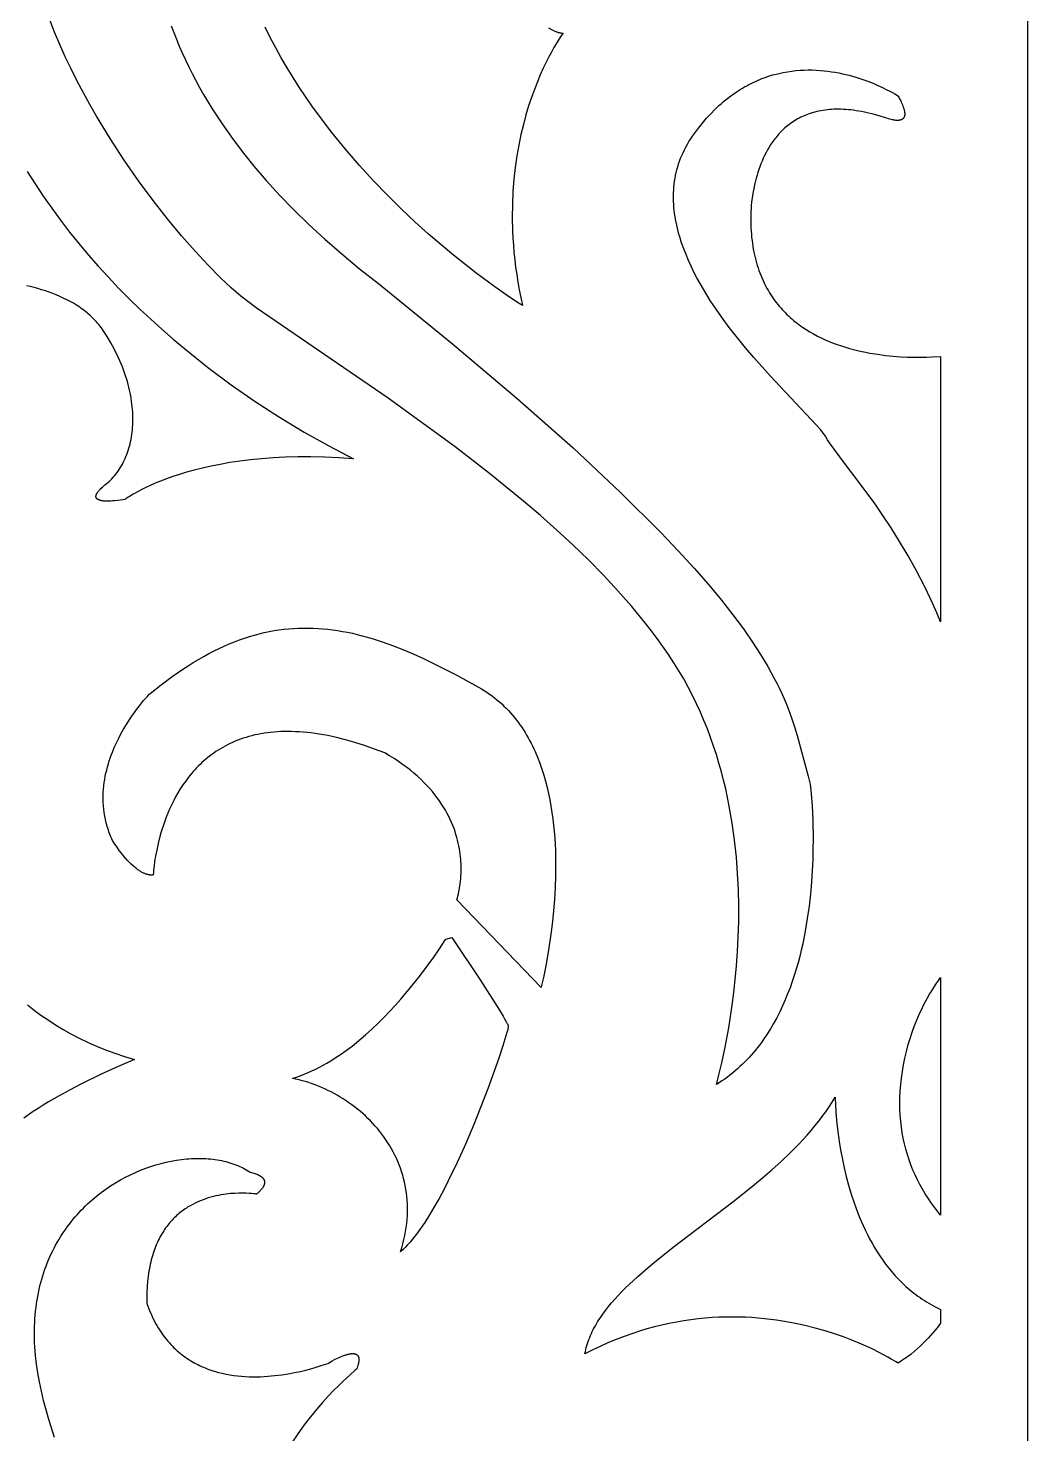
# Model space of a CAD drawing. Extents: x -3008 to 184, y 2842 to 4842.
# Drawn here: x -2236.8 to -2007.6, y 3477.4 to 3799.7 of the extents above; entities that cross this region are included whole.
import ezdxf

# ---------------------------------------------------------------- set-up
doc = ezdxf.new("R2010")
doc.units = 0
doc.layers.add('DEFAULT', color=7, linetype='CONTINUOUS')
doc.layers.add('LAYER_1', color=7, linetype='CONTINUOUS')

msp = doc.modelspace()

# ---------------------------------------------------------------- linework, layer by layer
at = {"layer": 'DEFAULT'}
msp.add_lwpolyline([(-3007.61, 2841.66), (-2007.61, 2841.66), (-2007.61, 4841.66), (-3007.61, 4841.66)], close=True, dxfattribs=at)
at = {"layer": 'LAYER_1'}
for points in [[(-2204.01, 3800.21), (-2203.43, 3798.66), (-2202.83, 3797.1), (-2202.18, 3795.54), (-2201.5, 3793.97), (-2200.78, 3792.4), (-2200.02, 3790.81), (-2199.23, 3789.22), (-2198.39, 3787.63), (-2197.52, 3786.02), (-2196.6, 3784.41), (-2194.65, 3781.18), (-2192.52, 3777.92), (-2190.23, 3774.65), (-2187.75, 3771.35), (-2185.08, 3768.04), (-2182.23, 3764.71), (-2179.18, 3761.36), (-2175.93, 3758.01), (-2172.47, 3754.64), (-2168.81, 3751.27), (-2164.93, 3747.88), (-2160.83, 3744.49), (-2156.51, 3741.1), (-2139.5, 3727.26), (-2124.68, 3714.72), (-2111.9, 3703.4), (-2100.99, 3693.2), (-2091.79, 3684.05), (-2087.78, 3679.83), (-2084.14, 3675.84), (-2080.84, 3672.07), (-2077.88, 3668.5), (-2075.22, 3665.12), (-2072.84, 3661.92), (-2070.74, 3658.89), (-2068.88, 3656.03), (-2068.04, 3654.65), (-2067.25, 3653.3), (-2066.51, 3652), (-2065.82, 3650.72), (-2065.18, 3649.48), (-2064.58, 3648.26), (-2064.03, 3647.08), (-2063.51, 3645.92), (-2063.03, 3644.79), (-2062.58, 3643.68), (-2061.78, 3641.53), (-2061.09, 3639.46), (-2060.48, 3637.47), (-2058.02, 3628.13), (-2057.51, 3626.32), (-2057.45, 3625.74), (-2057.29, 3624.07), (-2057.1, 3621.44), (-2056.94, 3617.98), (-2056.87, 3613.82), (-2056.88, 3611.51), (-2056.94, 3609.07), (-2057.06, 3606.52), (-2057.23, 3603.87), (-2057.47, 3601.14), (-2057.78, 3598.34), (-2058.18, 3595.5), (-2058.66, 3592.61), (-2059.24, 3589.71), (-2059.57, 3588.26), (-2059.93, 3586.81), (-2060.31, 3585.36), (-2060.73, 3583.92), (-2061.17, 3582.48), (-2061.64, 3581.06), (-2062.15, 3579.64), (-2062.69, 3578.24), (-2063.26, 3576.85), (-2063.87, 3575.48), (-2064.51, 3574.13), (-2065.19, 3572.79), (-2065.9, 3571.49), (-2066.66, 3570.2), (-2067.45, 3568.95), (-2068.28, 3567.72), (-2068.72, 3567.12), (-2069.16, 3566.52), (-2069.61, 3565.93), (-2070.07, 3565.36), (-2070.55, 3564.79), (-2071.03, 3564.23), (-2071.53, 3563.67), (-2072.04, 3563.13), (-2072.56, 3562.6), (-2073.09, 3562.08), (-2073.63, 3561.57), (-2074.18, 3561.06), (-2074.74, 3560.57), (-2075.32, 3560.09), (-2075.91, 3559.62), (-2076.51, 3559.17), (-2077.12, 3558.72), (-2077.75, 3558.29), (-2078.38, 3557.86), (-2079.03, 3557.45), (-2078.87, 3558.04), (-2078.43, 3559.72), (-2077.78, 3562.42), (-2077.01, 3566.04), (-2076.19, 3570.49), (-2075.4, 3575.69), (-2075.04, 3578.54), (-2074.71, 3581.53), (-2074.42, 3584.67), (-2074.19, 3587.94), (-2074.02, 3591.33), (-2073.92, 3594.82), (-2073.91, 3598.41), (-2073.99, 3602.08), (-2074.17, 3605.82), (-2074.45, 3609.63), (-2074.86, 3613.48), (-2075.4, 3617.38), (-2076.08, 3621.3), (-2076.47, 3623.26), (-2076.9, 3625.23), (-2077.37, 3627.21), (-2077.88, 3629.18), (-2078.44, 3631.15), (-2079.03, 3633.11), (-2079.67, 3635.07), (-2080.36, 3637.03), (-2081.09, 3638.98), (-2081.87, 3640.92), (-2082.7, 3642.85), (-2083.58, 3644.76), (-2084.51, 3646.67), (-2085.49, 3648.56), (-2086.53, 3650.44), (-2087.63, 3652.31), (-2088.79, 3654.18), (-2090.01, 3656.05), (-2091.29, 3657.9), (-2092.62, 3659.75), (-2094, 3661.59), (-2095.42, 3663.42), (-2098.42, 3667.06), (-2101.59, 3670.66), (-2104.91, 3674.21), (-2108.36, 3677.72), (-2111.94, 3681.18), (-2115.62, 3684.58), (-2119.38, 3687.93), (-2123.22, 3691.21), (-2131.02, 3697.58), (-2138.9, 3703.66), (-2154.31, 3714.82), (-2184.54, 3735.56), (-2186.44, 3736.96), (-2188.07, 3738.23), (-2189.15, 3739.13), (-2190.31, 3740.15), (-2191.54, 3741.28), (-2192.83, 3742.51), (-2195.59, 3745.3), (-2198.55, 3748.49), (-2201.66, 3752.04), (-2204.88, 3755.93), (-2208.17, 3760.13), (-2211.49, 3764.62), (-2214.79, 3769.35), (-2218.03, 3774.32), (-2221.17, 3779.48), (-2222.69, 3782.13), (-2224.17, 3784.81), (-2225.61, 3787.53), (-2226.99, 3790.29), (-2228.31, 3793.07), (-2229.57, 3795.87), (-2230.77, 3798.7), (-2231.89, 3801.55)], [(-2117.54, 3799.72), (-2117.24, 3799.55), (-2116.94, 3799.39), (-2116.65, 3799.24), (-2116.37, 3799.11), (-2116.1, 3798.98), (-2115.83, 3798.87), (-2115.7, 3798.82), (-2115.57, 3798.77), (-2115.44, 3798.73), (-2115.31, 3798.69), (-2115.19, 3798.65), (-2115.07, 3798.62), (-2114.95, 3798.59), (-2114.83, 3798.56), (-2114.72, 3798.54), (-2114.61, 3798.52), (-2114.5, 3798.51), (-2114.44, 3798.5), (-2114.39, 3798.5), (-2114.34, 3798.49), (-2114.28, 3798.49), (-2114.23, 3798.49), (-2114.18, 3798.49), (-2114.38, 3798.21), (-2114.62, 3797.87), (-2114.94, 3797.4), (-2115.33, 3796.79), (-2115.78, 3796.05), (-2116.29, 3795.18), (-2116.85, 3794.18), (-2117.45, 3793.06), (-2118.08, 3791.82), (-2118.73, 3790.45), (-2119.4, 3788.96), (-2120.08, 3787.35), (-2120.76, 3785.62), (-2121.42, 3783.77), (-2122.07, 3781.81), (-2122.7, 3779.74), (-2123.29, 3777.55), (-2123.84, 3775.25), (-2124.34, 3772.85), (-2124.78, 3770.34), (-2125.16, 3767.72), (-2125.46, 3765), (-2125.68, 3762.17), (-2125.81, 3759.25), (-2125.84, 3756.22), (-2125.77, 3753.1), (-2125.69, 3751.5), (-2125.58, 3749.88), (-2125.44, 3748.24), (-2125.27, 3746.57), (-2125.06, 3744.88), (-2124.82, 3743.16), (-2124.55, 3741.43), (-2124.24, 3739.67), (-2123.89, 3737.88), (-2123.51, 3736.08), (-2124.27, 3736.56), (-2126.44, 3737.99), (-2129.8, 3740.33), (-2134.17, 3743.55), (-2139.34, 3747.63), (-2142.16, 3749.98), (-2145.11, 3752.53), (-2148.16, 3755.28), (-2151.29, 3758.23), (-2154.47, 3761.36), (-2157.67, 3764.68), (-2160.88, 3768.19), (-2164.07, 3771.87), (-2167.2, 3775.73), (-2170.27, 3779.76), (-2171.77, 3781.84), (-2173.24, 3783.95), (-2174.68, 3786.12), (-2176.09, 3788.32), (-2177.45, 3790.56), (-2178.78, 3792.84), (-2180.07, 3795.16), (-2181.31, 3797.51), (-2182.5, 3799.91)], [(-2237.05, 3766.82), (-2235.25, 3763.96), (-2233.37, 3761.14), (-2231.43, 3758.35), (-2229.41, 3755.61), (-2227.33, 3752.91), (-2225.2, 3750.26), (-2223, 3747.64), (-2220.74, 3745.07), (-2218.44, 3742.55), (-2216.08, 3740.07), (-2213.67, 3737.63), (-2211.22, 3735.24), (-2208.72, 3732.9), (-2206.18, 3730.61), (-2203.61, 3728.36), (-2201, 3726.17), (-2195.69, 3721.92), (-2190.26, 3717.88), (-2184.75, 3714.05), (-2179.17, 3710.44), (-2173.55, 3707.04), (-2167.9, 3703.87), (-2162.25, 3700.93), (-2165.62, 3701.15), (-2168.86, 3701.3), (-2171.99, 3701.36), (-2175, 3701.35), (-2177.89, 3701.27), (-2180.66, 3701.13), (-2183.32, 3700.93), (-2185.86, 3700.68), (-2188.29, 3700.38), (-2190.6, 3700.04), (-2192.8, 3699.65), (-2194.89, 3699.24), (-2196.87, 3698.79), (-2198.74, 3698.33), (-2200.5, 3697.84), (-2202.15, 3697.34), (-2203.69, 3696.83), (-2205.13, 3696.32), (-2206.46, 3695.81), (-2207.69, 3695.31), (-2208.82, 3694.82), (-2209.84, 3694.34), (-2210.76, 3693.89), (-2211.58, 3693.46), (-2212.3, 3693.07), (-2212.92, 3692.71), (-2213.44, 3692.39), (-2213.86, 3692.12), (-2214.19, 3691.9), (-2214.43, 3691.74), (-2214.57, 3691.64), (-2214.6, 3691.61), (-2214.61, 3691.6), (-2214.61, 3691.6), (-2214.61, 3691.6), (-2215.09, 3691.52), (-2215.63, 3691.44), (-2216.3, 3691.35), (-2217.06, 3691.28), (-2217.46, 3691.25), (-2217.87, 3691.22), (-2218.28, 3691.21), (-2218.68, 3691.21), (-2218.88, 3691.21), (-2219.08, 3691.22), (-2219.27, 3691.23), (-2219.46, 3691.24), (-2219.64, 3691.26), (-2219.81, 3691.29), (-2219.98, 3691.31), (-2220.07, 3691.33), (-2220.15, 3691.35), (-2220.22, 3691.36), (-2220.3, 3691.38), (-2220.37, 3691.41), (-2220.45, 3691.43), (-2220.52, 3691.45), (-2220.58, 3691.48), (-2220.65, 3691.5), (-2220.68, 3691.52), (-2220.71, 3691.53), (-2220.74, 3691.55), (-2220.77, 3691.56), (-2220.8, 3691.58), (-2220.82, 3691.59), (-2220.85, 3691.61), (-2220.88, 3691.63), (-2220.9, 3691.64), (-2220.93, 3691.66), (-2220.95, 3691.68), (-2220.98, 3691.7), (-2221, 3691.71), (-2221.02, 3691.73), (-2221.04, 3691.75), (-2221.06, 3691.77), (-2221.08, 3691.79), (-2221.1, 3691.81), (-2221.12, 3691.83), (-2221.13, 3691.86), (-2221.15, 3691.88), (-2221.16, 3691.9), (-2221.18, 3691.92), (-2221.19, 3691.95), (-2221.2, 3691.97), (-2221.22, 3692), (-2221.23, 3692.02), (-2221.24, 3692.05), (-2221.24, 3692.07), (-2221.25, 3692.1), (-2221.26, 3692.12), (-2221.26, 3692.15), (-2221.27, 3692.18), (-2221.27, 3692.21), (-2221.27, 3692.24), (-2221.28, 3692.26), (-2221.28, 3692.29), (-2221.28, 3692.32), (-2221.27, 3692.35), (-2221.27, 3692.39), (-2221.27, 3692.42), (-2221.26, 3692.45), (-2221.26, 3692.48), (-2221.25, 3692.52), (-2221.24, 3692.55), (-2221.23, 3692.58), (-2221.22, 3692.62), (-2221.21, 3692.65), (-2221.2, 3692.69), (-2221.18, 3692.73), (-2221.17, 3692.76), (-2221.15, 3692.8), (-2221.14, 3692.84), (-2221.12, 3692.88), (-2221.1, 3692.92), (-2221.08, 3692.96), (-2221.05, 3693), (-2221.03, 3693.04), (-2220.98, 3693.12), (-2220.92, 3693.21), (-2220.86, 3693.3), (-2220.79, 3693.39), (-2220.72, 3693.48), (-2220.64, 3693.58), (-2220.56, 3693.67), (-2220.47, 3693.77), (-2220.37, 3693.88), (-2220.27, 3693.98), (-2220.05, 3694.2), (-2219.81, 3694.43), (-2219.54, 3694.67), (-2219.24, 3694.93), (-2218.92, 3695.19), (-2218.59, 3695.46), (-2218.26, 3695.75), (-2217.94, 3696.05), (-2217.63, 3696.36), (-2217.33, 3696.69), (-2217.04, 3697.02), (-2216.75, 3697.37), (-2216.48, 3697.73), (-2216.21, 3698.1), (-2215.95, 3698.48), (-2215.7, 3698.87), (-2215.46, 3699.27), (-2215.23, 3699.68), (-2215.01, 3700.11), (-2214.79, 3700.54), (-2214.59, 3700.98), (-2214.4, 3701.44), (-2214.22, 3701.9), (-2214.04, 3702.37), (-2213.88, 3702.85), (-2213.73, 3703.34), (-2213.59, 3703.84), (-2213.46, 3704.34), (-2213.34, 3704.86), (-2213.24, 3705.38), (-2213.14, 3705.92), (-2213.06, 3706.46), (-2212.99, 3707), (-2212.93, 3707.56), (-2212.88, 3708.12), (-2212.84, 3708.69), (-2212.82, 3709.27), (-2212.81, 3709.85), (-2212.81, 3710.44), (-2212.83, 3711.04), (-2212.86, 3711.64), (-2212.9, 3712.25), (-2212.95, 3712.86), (-2213.02, 3713.48), (-2213.1, 3714.11), (-2213.2, 3714.74), (-2213.31, 3715.38), (-2213.43, 3716.02), (-2213.57, 3716.67), (-2213.73, 3717.32), (-2213.9, 3717.97), (-2214.08, 3718.63), (-2214.28, 3719.3), (-2214.49, 3719.97), (-2214.72, 3720.64), (-2214.96, 3721.31), (-2215.23, 3721.99), (-2215.5, 3722.68), (-2215.79, 3723.36), (-2216.1, 3724.05), (-2216.43, 3724.74), (-2216.77, 3725.43), (-2217.13, 3726.13), (-2217.5, 3726.83), (-2217.89, 3727.53), (-2218.73, 3728.93), (-2219.64, 3730.34), (-2219.87, 3730.69), (-2220.12, 3731.03), (-2220.38, 3731.37), (-2220.64, 3731.7), (-2220.91, 3732.02), (-2221.18, 3732.34), (-2221.47, 3732.65), (-2221.76, 3732.95), (-2222.05, 3733.25), (-2222.36, 3733.54), (-2222.67, 3733.82), (-2222.98, 3734.1), (-2223.31, 3734.38), (-2223.63, 3734.64), (-2223.97, 3734.9), (-2224.31, 3735.16), (-2224.65, 3735.41), (-2225, 3735.65), (-2225.72, 3736.12), (-2226.45, 3736.57), (-2227.2, 3736.99), (-2227.97, 3737.4), (-2228.76, 3737.78), (-2229.56, 3738.14), (-2230.37, 3738.49), (-2231.2, 3738.81), (-2232.04, 3739.12), (-2232.88, 3739.41), (-2233.74, 3739.68), (-2234.6, 3739.93), (-2235.47, 3740.17), (-2236.34, 3740.39), (-2237.21, 3740.59)], [(-2236.99, 3575.73), (-2235.48, 3574.55), (-2233.91, 3573.39), (-2232.27, 3572.27), (-2230.58, 3571.18), (-2228.83, 3570.12), (-2227.02, 3569.1), (-2225.14, 3568.12), (-2223.19, 3567.19), (-2221.18, 3566.29), (-2219.11, 3565.45), (-2216.96, 3564.65), (-2214.75, 3563.89), (-2212.46, 3563.2), (-2216.15, 3561.62), (-2220.07, 3559.83), (-2224.75, 3557.55), (-2227.23, 3556.26), (-2229.73, 3554.89), (-2232.19, 3553.47), (-2233.39, 3552.74), (-2234.55, 3552), (-2235.68, 3551.25), (-2236.76, 3550.5), (-2237.79, 3549.74)], [(-2230.76, 3476.57), (-2232.07, 3480.71), (-2233.27, 3485), (-2233.8, 3487.17), (-2234.25, 3489.29), (-2234.62, 3491.36), (-2234.92, 3493.39), (-2235.14, 3495.38), (-2235.29, 3497.33), (-2235.34, 3498.28), (-2235.37, 3499.23), (-2235.38, 3500.16), (-2235.38, 3501.08), (-2235.36, 3501.99), (-2235.32, 3502.89), (-2235.27, 3503.78), (-2235.2, 3504.66), (-2235.12, 3505.53), (-2235.02, 3506.39), (-2234.91, 3507.24), (-2234.78, 3508.07), (-2234.63, 3508.9), (-2234.47, 3509.71), (-2234.3, 3510.52), (-2234.11, 3511.31), (-2233.91, 3512.09), (-2233.7, 3512.86), (-2233.47, 3513.62), (-2233.23, 3514.37), (-2232.98, 3515.11), (-2232.71, 3515.84), (-2232.43, 3516.55), (-2232.14, 3517.26), (-2231.84, 3517.96), (-2231.53, 3518.64), (-2231.2, 3519.31), (-2230.87, 3519.98), (-2230.52, 3520.63), (-2230.16, 3521.27), (-2229.79, 3521.9), (-2229.42, 3522.52), (-2229.03, 3523.13), (-2228.63, 3523.73), (-2228.22, 3524.32), (-2227.81, 3524.9), (-2227.38, 3525.47), (-2226.95, 3526.02), (-2226.5, 3526.57), (-2226.05, 3527.11), (-2225.59, 3527.63), (-2225.13, 3528.15), (-2224.65, 3528.65), (-2224.17, 3529.14), (-2223.68, 3529.63), (-2223.19, 3530.1), (-2222.68, 3530.56), (-2222.18, 3531.01), (-2221.66, 3531.45), (-2221.14, 3531.88), (-2220.08, 3532.71), (-2219.01, 3533.49), (-2217.91, 3534.24), (-2216.8, 3534.94), (-2215.67, 3535.6), (-2214.53, 3536.22), (-2213.38, 3536.8), (-2212.22, 3537.33), (-2211.05, 3537.82), (-2209.88, 3538.28), (-2208.7, 3538.69), (-2207.53, 3539.06), (-2206.35, 3539.38), (-2205.18, 3539.67), (-2204.01, 3539.92), (-2202.84, 3540.12), (-2201.69, 3540.28), (-2200.55, 3540.41), (-2199.98, 3540.45), (-2199.41, 3540.49), (-2198.85, 3540.51), (-2198.3, 3540.53), (-2197.74, 3540.53), (-2197.19, 3540.53), (-2196.65, 3540.51), (-2196.11, 3540.49), (-2195.58, 3540.45), (-2195.05, 3540.41), (-2194.52, 3540.35), (-2194, 3540.28), (-2193.49, 3540.21), (-2192.99, 3540.12), (-2192.49, 3540.03), (-2191.99, 3539.92), (-2191.51, 3539.8), (-2191.03, 3539.68), (-2190.55, 3539.54), (-2190.09, 3539.39), (-2189.63, 3539.23), (-2189.19, 3539.07), (-2188.75, 3538.89), (-2188.31, 3538.7), (-2187.89, 3538.51), (-2187.48, 3538.3), (-2187.07, 3538.08), (-2186.68, 3537.85), (-2186.29, 3537.62), (-2185.92, 3537.37), (-2185.62, 3537.3), (-2185.35, 3537.23), (-2185.09, 3537.16), (-2184.84, 3537.08), (-2184.61, 3537), (-2184.39, 3536.91), (-2184.29, 3536.87), (-2184.19, 3536.83), (-2184.1, 3536.79), (-2184, 3536.74), (-2183.92, 3536.7), (-2183.83, 3536.65), (-2183.75, 3536.61), (-2183.67, 3536.56), (-2183.6, 3536.52), (-2183.52, 3536.47), (-2183.45, 3536.42), (-2183.39, 3536.37), (-2183.33, 3536.33), (-2183.27, 3536.28), (-2183.21, 3536.23), (-2183.16, 3536.18), (-2183.11, 3536.13), (-2183.06, 3536.08), (-2183.01, 3536.03), (-2182.97, 3535.98), (-2182.95, 3535.96), (-2182.93, 3535.93), (-2182.91, 3535.9), (-2182.89, 3535.88), (-2182.88, 3535.85), (-2182.86, 3535.83), (-2182.84, 3535.8), (-2182.83, 3535.78), (-2182.81, 3535.75), (-2182.8, 3535.73), (-2182.79, 3535.7), (-2182.77, 3535.67), (-2182.76, 3535.65), (-2182.75, 3535.62), (-2182.74, 3535.6), (-2182.73, 3535.57), (-2182.72, 3535.54), (-2182.71, 3535.52), (-2182.7, 3535.49), (-2182.69, 3535.47), (-2182.68, 3535.44), (-2182.67, 3535.41), (-2182.67, 3535.39), (-2182.66, 3535.36), (-2182.65, 3535.33), (-2182.65, 3535.31), (-2182.64, 3535.28), (-2182.64, 3535.26), (-2182.64, 3535.23), (-2182.63, 3535.2), (-2182.63, 3535.18), (-2182.63, 3535.15), (-2182.63, 3535.12), (-2182.63, 3535.1), (-2182.62, 3535.07), (-2182.62, 3535.05), (-2182.62, 3534.99), (-2182.63, 3534.94), (-2182.63, 3534.89), (-2182.64, 3534.84), (-2182.65, 3534.78), (-2182.65, 3534.73), (-2182.67, 3534.68), (-2182.68, 3534.63), (-2182.69, 3534.58), (-2182.71, 3534.53), (-2182.72, 3534.47), (-2182.74, 3534.42), (-2182.76, 3534.37), (-2182.78, 3534.32), (-2182.8, 3534.27), (-2182.83, 3534.22), (-2182.85, 3534.17), (-2182.87, 3534.12), (-2182.9, 3534.07), (-2182.93, 3534.02), (-2182.98, 3533.93), (-2183.04, 3533.83), (-2183.1, 3533.74), (-2183.17, 3533.65), (-2183.24, 3533.56), (-2183.3, 3533.47), (-2183.37, 3533.39), (-2183.45, 3533.3), (-2183.52, 3533.22), (-2183.66, 3533.07), (-2183.8, 3532.93), (-2183.94, 3532.8), (-2184.06, 3532.69), (-2184.18, 3532.59), (-2184.28, 3532.51), (-2184.43, 3532.39), (-2184.48, 3532.35), (-2184.56, 3532.36), (-2184.77, 3532.39), (-2185.12, 3532.43), (-2185.59, 3532.48), (-2186.18, 3532.52), (-2186.86, 3532.55), (-2187.64, 3532.57), (-2188.51, 3532.56), (-2189.45, 3532.52), (-2189.94, 3532.49), (-2190.45, 3532.45), (-2190.98, 3532.4), (-2191.51, 3532.33), (-2192.06, 3532.25), (-2192.62, 3532.16), (-2193.19, 3532.05), (-2193.76, 3531.93), (-2194.34, 3531.79), (-2194.93, 3531.64), (-2195.52, 3531.46), (-2196.11, 3531.27), (-2196.71, 3531.06), (-2197.31, 3530.82), (-2197.9, 3530.57), (-2198.5, 3530.29), (-2199.09, 3529.99), (-2199.38, 3529.83), (-2199.68, 3529.67), (-2199.97, 3529.5), (-2200.26, 3529.32), (-2200.55, 3529.13), (-2200.84, 3528.94), (-2201.12, 3528.74), (-2201.4, 3528.54), (-2201.68, 3528.33), (-2201.96, 3528.11), (-2202.24, 3527.88), (-2202.51, 3527.65), (-2202.78, 3527.41), (-2203.05, 3527.16), (-2203.31, 3526.91), (-2203.58, 3526.65), (-2203.83, 3526.38), (-2204.09, 3526.1), (-2204.34, 3525.81), (-2204.58, 3525.52), (-2204.83, 3525.21), (-2205.06, 3524.9), (-2205.3, 3524.58), (-2205.53, 3524.25), (-2205.75, 3523.92), (-2205.97, 3523.57), (-2206.19, 3523.22), (-2206.4, 3522.85), (-2206.6, 3522.48), (-2206.8, 3522.1), (-2206.99, 3521.71), (-2207.18, 3521.31), (-2207.37, 3520.9), (-2207.54, 3520.48), (-2207.71, 3520.05), (-2207.88, 3519.61), (-2208.03, 3519.16), (-2208.18, 3518.7), (-2208.33, 3518.23), (-2208.47, 3517.75), (-2208.6, 3517.26), (-2208.72, 3516.76), (-2208.84, 3516.25), (-2208.94, 3515.73), (-2209.04, 3515.2), (-2209.14, 3514.66), (-2209.3, 3513.54), (-2209.43, 3512.37), (-2209.52, 3511.16), (-2209.58, 3509.9), (-2209.61, 3508.6), (-2209.59, 3507.24), (-2209.37, 3506.63), (-2209.14, 3506.03), (-2208.9, 3505.44), (-2208.65, 3504.87), (-2208.4, 3504.31), (-2208.14, 3503.76), (-2207.87, 3503.23), (-2207.59, 3502.71), (-2207.3, 3502.21), (-2207.01, 3501.72), (-2206.71, 3501.24), (-2206.41, 3500.77), (-2206.1, 3500.32), (-2205.78, 3499.88), (-2205.46, 3499.45), (-2205.13, 3499.03), (-2204.79, 3498.63), (-2204.45, 3498.24), (-2204.1, 3497.86), (-2203.75, 3497.49), (-2203.39, 3497.13), (-2203.03, 3496.79), (-2202.66, 3496.45), (-2202.29, 3496.13), (-2201.91, 3495.81), (-2201.53, 3495.51), (-2201.15, 3495.22), (-2200.76, 3494.94), (-2200.36, 3494.67), (-2199.96, 3494.41), (-2199.56, 3494.15), (-2199.16, 3493.91), (-2198.75, 3493.68), (-2198.34, 3493.46), (-2197.92, 3493.25), (-2197.51, 3493.04), (-2197.09, 3492.85), (-2196.66, 3492.66), (-2196.24, 3492.49), (-2195.81, 3492.32), (-2195.38, 3492.16), (-2194.95, 3492.01), (-2194.52, 3491.86), (-2194.08, 3491.73), (-2193.21, 3491.48), (-2192.33, 3491.26), (-2191.45, 3491.08), (-2190.56, 3490.92), (-2189.68, 3490.78), (-2188.8, 3490.67), (-2187.91, 3490.59), (-2187.04, 3490.53), (-2186.16, 3490.49), (-2185.29, 3490.47), (-2184.43, 3490.47), (-2183.58, 3490.49), (-2182.73, 3490.53), (-2181.9, 3490.58), (-2181.07, 3490.65), (-2180.26, 3490.73), (-2178.69, 3490.93), (-2177.19, 3491.16), (-2175.76, 3491.43), (-2174.42, 3491.71), (-2173.17, 3492.01), (-2172.04, 3492.31), (-2171.03, 3492.59), (-2170.14, 3492.87), (-2169.39, 3493.11), (-2168.35, 3493.47), (-2167.99, 3493.61), (-2167.59, 3493.84), (-2167.14, 3494.09), (-2166.57, 3494.4), (-2165.91, 3494.72), (-2165.55, 3494.89), (-2165.19, 3495.05), (-2164.81, 3495.2), (-2164.43, 3495.34), (-2164.24, 3495.41), (-2164.05, 3495.47), (-2163.87, 3495.53), (-2163.68, 3495.58), (-2163.5, 3495.63), (-2163.32, 3495.67), (-2163.14, 3495.71), (-2162.96, 3495.74), (-2162.88, 3495.75), (-2162.79, 3495.76), (-2162.71, 3495.77), (-2162.63, 3495.78), (-2162.55, 3495.78), (-2162.47, 3495.78), (-2162.39, 3495.78), (-2162.31, 3495.78), (-2162.24, 3495.78), (-2162.16, 3495.77), (-2162.09, 3495.76), (-2162.05, 3495.76), (-2162.02, 3495.75), (-2161.98, 3495.75), (-2161.95, 3495.74), (-2161.92, 3495.73), (-2161.88, 3495.73), (-2161.85, 3495.72), (-2161.82, 3495.71), (-2161.79, 3495.7), (-2161.75, 3495.69), (-2161.72, 3495.68), (-2161.69, 3495.66), (-2161.66, 3495.65), (-2161.63, 3495.64), (-2161.61, 3495.63), (-2161.58, 3495.61), (-2161.55, 3495.6), (-2161.52, 3495.58), (-2161.5, 3495.56), (-2161.47, 3495.55), (-2161.45, 3495.53), (-2161.42, 3495.51), (-2161.4, 3495.49), (-2161.37, 3495.47), (-2161.35, 3495.45), (-2161.33, 3495.43), (-2161.31, 3495.4), (-2161.28, 3495.38), (-2161.26, 3495.36), (-2161.24, 3495.33), (-2161.22, 3495.31), (-2161.21, 3495.28), (-2161.19, 3495.25), (-2161.17, 3495.23), (-2161.15, 3495.2), (-2161.14, 3495.17), (-2161.12, 3495.14), (-2161.11, 3495.11), (-2161.1, 3495.07), (-2161.08, 3495.04), (-2161.07, 3495.01), (-2161.06, 3494.97), (-2161.05, 3494.94), (-2161.04, 3494.9), (-2161.03, 3494.86), (-2161.02, 3494.83), (-2161.01, 3494.79), (-2161.01, 3494.75), (-2161, 3494.71), (-2160.99, 3494.66), (-2160.99, 3494.62), (-2160.99, 3494.58), (-2160.98, 3494.53), (-2160.98, 3494.49), (-2160.98, 3494.44), (-2160.98, 3494.39), (-2160.98, 3494.3), (-2160.99, 3494.2), (-2161, 3494.09), (-2161.01, 3493.98), (-2161.03, 3493.87), (-2161.05, 3493.75), (-2161.07, 3493.63), (-2161.1, 3493.5), (-2161.13, 3493.37), (-2161.16, 3493.24), (-2161.2, 3493.1), (-2161.3, 3492.81), (-2161.4, 3492.5), (-2161.53, 3492.18), (-2161.91, 3491.87), (-2163, 3490.94), (-2163.76, 3490.25), (-2164.66, 3489.41), (-2165.68, 3488.43), (-2166.81, 3487.29), (-2168.02, 3486.01), (-2169.32, 3484.58), (-2170.68, 3483), (-2172.08, 3481.28), (-2173.53, 3479.42), (-2174.99, 3477.42), (-2176.47, 3475.27)]]:
    msp.add_lwpolyline(points, dxfattribs=at)
for points in [[(-2027.61, 3724.37), (-2027.61, 3663.54), (-2028.49, 3665.63), (-2029.39, 3667.65), (-2031.24, 3671.55), (-2033.14, 3675.23), (-2035.07, 3678.71), (-2037.01, 3681.99), (-2038.95, 3685.07), (-2040.86, 3687.95), (-2042.73, 3690.65), (-2046.26, 3695.49), (-2049.41, 3699.64), (-2052.01, 3703.11), (-2053.06, 3704.61), (-2053.52, 3705.3), (-2053.92, 3705.95), (-2054.03, 3706.12), (-2054.15, 3706.31), (-2054.29, 3706.5), (-2054.44, 3706.7), (-2054.79, 3707.14), (-2055.18, 3707.62), (-2056.13, 3708.69), (-2066.72, 3719.92), (-2070.46, 3724.12), (-2072.34, 3726.35), (-2074.22, 3728.66), (-2076.07, 3731.04), (-2077.87, 3733.48), (-2079.59, 3735.98), (-2080.42, 3737.24), (-2081.23, 3738.52), (-2082.01, 3739.82), (-2082.76, 3741.12), (-2083.48, 3742.43), (-2084.17, 3743.74), (-2084.81, 3745.07), (-2085.42, 3746.4), (-2085.99, 3747.74), (-2086.51, 3749.08), (-2086.99, 3750.42), (-2087.42, 3751.77), (-2087.62, 3752.45), (-2087.8, 3753.12), (-2087.97, 3753.8), (-2088.12, 3754.47), (-2088.26, 3755.15), (-2088.39, 3755.82), (-2088.5, 3756.5), (-2088.6, 3757.17), (-2088.68, 3757.85), (-2088.75, 3758.52), (-2088.8, 3759.2), (-2088.83, 3759.87), (-2088.85, 3760.54), (-2088.85, 3761.21), (-2088.84, 3761.88), (-2088.81, 3762.55), (-2088.76, 3763.22), (-2088.69, 3763.89), (-2088.6, 3764.55), (-2088.5, 3765.22), (-2088.37, 3765.88), (-2088.23, 3766.54), (-2088.07, 3767.2), (-2087.89, 3767.85), (-2087.68, 3768.51), (-2087.46, 3769.16), (-2087.22, 3769.81), (-2086.95, 3770.46), (-2086.67, 3771.1), (-2086.36, 3771.74), (-2086.03, 3772.38), (-2085.68, 3773.02), (-2085.31, 3773.65), (-2084.91, 3774.28), (-2084.5, 3774.91), (-2084.05, 3775.53), (-2083.14, 3776.75), (-2082.22, 3777.89), (-2081.28, 3778.98), (-2080.34, 3780), (-2079.39, 3780.97), (-2078.91, 3781.43), (-2078.43, 3781.88), (-2077.94, 3782.31), (-2077.46, 3782.73), (-2076.98, 3783.13), (-2076.49, 3783.52), (-2076, 3783.9), (-2075.51, 3784.27), (-2075.02, 3784.62), (-2074.53, 3784.96), (-2074.04, 3785.28), (-2073.55, 3785.59), (-2073.05, 3785.9), (-2072.56, 3786.18), (-2072.06, 3786.46), (-2071.57, 3786.73), (-2071.07, 3786.98), (-2070.58, 3787.22), (-2070.08, 3787.45), (-2069.59, 3787.67), (-2069.09, 3787.88), (-2068.6, 3788.08), (-2068.1, 3788.26), (-2067.61, 3788.44), (-2067.11, 3788.61), (-2066.62, 3788.76), (-2066.13, 3788.91), (-2065.64, 3789.05), (-2064.66, 3789.29), (-2063.68, 3789.5), (-2062.71, 3789.67), (-2061.75, 3789.81), (-2060.79, 3789.92), (-2059.84, 3790), (-2058.9, 3790.05), (-2057.97, 3790.06), (-2057.04, 3790.06), (-2056.13, 3790.02), (-2055.23, 3789.97), (-2054.35, 3789.89), (-2053.48, 3789.79), (-2052.62, 3789.67), (-2051.77, 3789.54), (-2050.95, 3789.38), (-2050.13, 3789.21), (-2049.34, 3789.03), (-2048.56, 3788.84), (-2047.81, 3788.63), (-2047.07, 3788.42), (-2045.66, 3787.96), (-2044.34, 3787.49), (-2043.11, 3787.01), (-2041.99, 3786.53), (-2040.97, 3786.06), (-2040.07, 3785.62), (-2039.29, 3785.22), (-2038.63, 3784.86), (-2038.11, 3784.56), (-2037.74, 3784.34), (-2037.42, 3784.14), (-2037.37, 3784.05), (-2037.22, 3783.81), (-2037.01, 3783.43), (-2036.76, 3782.95), (-2036.63, 3782.68), (-2036.5, 3782.4), (-2036.37, 3782.1), (-2036.25, 3781.8), (-2036.19, 3781.64), (-2036.14, 3781.49), (-2036.09, 3781.33), (-2036.04, 3781.17), (-2036, 3781.02), (-2035.96, 3780.86), (-2035.93, 3780.71), (-2035.9, 3780.55), (-2035.89, 3780.48), (-2035.88, 3780.4), (-2035.87, 3780.33), (-2035.86, 3780.26), (-2035.86, 3780.18), (-2035.85, 3780.11), (-2035.85, 3780.04), (-2035.85, 3779.97), (-2035.85, 3779.9), (-2035.85, 3779.83), (-2035.86, 3779.77), (-2035.87, 3779.7), (-2035.88, 3779.64), (-2035.88, 3779.6), (-2035.89, 3779.57), (-2035.9, 3779.54), (-2035.9, 3779.51), (-2035.91, 3779.48), (-2035.92, 3779.45), (-2035.93, 3779.42), (-2035.94, 3779.39), (-2035.95, 3779.36), (-2035.96, 3779.33), (-2035.97, 3779.3), (-2035.98, 3779.27), (-2035.99, 3779.25), (-2036.01, 3779.22), (-2036.02, 3779.19), (-2036.03, 3779.16), (-2036.05, 3779.14), (-2036.06, 3779.11), (-2036.08, 3779.09), (-2036.1, 3779.06), (-2036.11, 3779.04), (-2036.13, 3779.01), (-2036.15, 3778.99), (-2036.17, 3778.97), (-2036.19, 3778.94), (-2036.21, 3778.92), (-2036.23, 3778.9), (-2036.25, 3778.88), (-2036.28, 3778.86), (-2036.3, 3778.84), (-2036.33, 3778.82), (-2036.35, 3778.8), (-2036.38, 3778.78), (-2036.4, 3778.76), (-2036.43, 3778.74), (-2036.46, 3778.73), (-2036.49, 3778.71), (-2036.52, 3778.69), (-2036.55, 3778.68), (-2036.58, 3778.66), (-2036.61, 3778.65), (-2036.64, 3778.64), (-2036.68, 3778.62), (-2036.71, 3778.61), (-2036.75, 3778.6), (-2036.78, 3778.59), (-2036.82, 3778.58), (-2036.86, 3778.57), (-2036.89, 3778.56), (-2036.93, 3778.55), (-2036.97, 3778.54), (-2037.01, 3778.53), (-2037.06, 3778.52), (-2037.1, 3778.52), (-2037.19, 3778.51), (-2037.28, 3778.5), (-2037.37, 3778.49), (-2037.47, 3778.49), (-2037.57, 3778.49), (-2037.68, 3778.5), (-2037.79, 3778.5), (-2037.9, 3778.51), (-2038.02, 3778.52), (-2038.14, 3778.54), (-2038.27, 3778.56), (-2038.4, 3778.58), (-2038.53, 3778.61), (-2038.67, 3778.64), (-2038.96, 3778.7), (-2039.27, 3778.79), (-2039.59, 3778.88), (-2039.93, 3778.99), (-2040.29, 3779.12), (-2041.72, 3779.56), (-2043.1, 3779.94), (-2044.43, 3780.26), (-2045.08, 3780.4), (-2045.72, 3780.53), (-2046.35, 3780.64), (-2046.97, 3780.73), (-2047.58, 3780.82), (-2048.18, 3780.89), (-2048.77, 3780.95), (-2049.35, 3780.99), (-2049.92, 3781.03), (-2050.48, 3781.05), (-2051.02, 3781.06), (-2051.56, 3781.05), (-2052.09, 3781.04), (-2052.61, 3781.01), (-2053.12, 3780.98), (-2053.62, 3780.93), (-2054.11, 3780.87), (-2054.6, 3780.8), (-2055.07, 3780.72), (-2055.53, 3780.63), (-2055.99, 3780.53), (-2056.43, 3780.42), (-2056.87, 3780.3), (-2057.3, 3780.17), (-2057.72, 3780.03), (-2058.13, 3779.88), (-2058.53, 3779.73), (-2058.92, 3779.56), (-2059.31, 3779.39), (-2059.69, 3779.21), (-2060.06, 3779.02), (-2060.42, 3778.83), (-2060.77, 3778.62), (-2061.12, 3778.41), (-2061.45, 3778.2), (-2061.78, 3777.97), (-2062.11, 3777.74), (-2062.42, 3777.5), (-2062.73, 3777.26), (-2063.03, 3777.01), (-2063.32, 3776.76), (-2063.61, 3776.5), (-2063.89, 3776.23), (-2064.16, 3775.96), (-2064.43, 3775.69), (-2064.68, 3775.41), (-2064.94, 3775.12), (-2065.18, 3774.83), (-2065.42, 3774.54), (-2065.65, 3774.25), (-2065.88, 3773.95), (-2066.1, 3773.64), (-2066.31, 3773.34), (-2066.52, 3773.03), (-2066.91, 3772.4), (-2067.28, 3771.77), (-2067.63, 3771.12), (-2067.96, 3770.48), (-2068.27, 3769.83), (-2068.56, 3769.17), (-2068.82, 3768.52), (-2069.07, 3767.86), (-2069.3, 3767.21), (-2069.51, 3766.57), (-2069.71, 3765.93), (-2069.89, 3765.29), (-2070.05, 3764.67), (-2070.2, 3764.06), (-2070.45, 3762.88), (-2070.66, 3761.77), (-2070.82, 3760.74), (-2070.94, 3759.79), (-2071.02, 3758.96), (-2071.08, 3758.25), (-2071.11, 3757.67), (-2071.14, 3756.97), (-2071.14, 3756.88), (-2071.14, 3755.34), (-2071.1, 3753.84), (-2071.06, 3753.11), (-2071, 3752.4), (-2070.94, 3751.69), (-2070.86, 3750.99), (-2070.77, 3750.31), (-2070.67, 3749.64), (-2070.56, 3748.98), (-2070.43, 3748.33), (-2070.3, 3747.7), (-2070.16, 3747.07), (-2070, 3746.45), (-2069.84, 3745.85), (-2069.66, 3745.26), (-2069.48, 3744.67), (-2069.28, 3744.1), (-2069.08, 3743.54), (-2068.86, 3742.99), (-2068.64, 3742.45), (-2068.41, 3741.92), (-2068.16, 3741.4), (-2067.91, 3740.89), (-2067.66, 3740.39), (-2067.39, 3739.9), (-2067.11, 3739.41), (-2066.83, 3738.94), (-2066.54, 3738.48), (-2066.24, 3738.03), (-2065.93, 3737.59), (-2065.62, 3737.15), (-2065.3, 3736.73), (-2064.97, 3736.32), (-2064.63, 3735.91), (-2064.29, 3735.51), (-2063.94, 3735.13), (-2063.59, 3734.75), (-2063.22, 3734.37), (-2062.86, 3734.01), (-2062.48, 3733.66), (-2062.11, 3733.31), (-2061.72, 3732.98), (-2061.33, 3732.65), (-2060.94, 3732.33), (-2060.54, 3732.01), (-2060.13, 3731.71), (-2059.73, 3731.41), (-2059.31, 3731.12), (-2058.47, 3730.56), (-2057.62, 3730.04), (-2056.75, 3729.54), (-2055.87, 3729.07), (-2054.97, 3728.63), (-2054.07, 3728.21), (-2053.16, 3727.82), (-2052.24, 3727.45), (-2051.31, 3727.11), (-2050.38, 3726.79), (-2049.45, 3726.5), (-2048.51, 3726.23), (-2047.57, 3725.97), (-2046.64, 3725.74), (-2045.71, 3725.53), (-2044.78, 3725.34), (-2043.85, 3725.16), (-2042.02, 3724.87), (-2040.23, 3724.63), (-2038.49, 3724.45), (-2036.81, 3724.33), (-2035.19, 3724.25), (-2033.66, 3724.21), (-2032.22, 3724.2), (-2030.89, 3724.22), (-2029.66, 3724.26)], [(-2119.2, 3579.69), (-2138.57, 3599.78), (-2138.55, 3599.84), (-2138.5, 3600.01), (-2138.42, 3600.29), (-2138.31, 3600.67), (-2138.19, 3601.15), (-2138.07, 3601.72), (-2137.94, 3602.39), (-2137.82, 3603.13), (-2137.72, 3603.96), (-2137.63, 3604.86), (-2137.6, 3605.33), (-2137.57, 3605.82), (-2137.56, 3606.33), (-2137.55, 3606.86), (-2137.56, 3607.39), (-2137.57, 3607.95), (-2137.6, 3608.51), (-2137.64, 3609.09), (-2137.69, 3609.68), (-2137.76, 3610.29), (-2137.84, 3610.9), (-2137.95, 3611.53), (-2138.06, 3612.16), (-2138.2, 3612.81), (-2138.36, 3613.46), (-2138.53, 3614.12), (-2138.73, 3614.79), (-2138.94, 3615.47), (-2139.18, 3616.15), (-2139.45, 3616.84), (-2139.74, 3617.53), (-2140.05, 3618.23), (-2140.39, 3618.93), (-2140.76, 3619.64), (-2141.15, 3620.35), (-2141.57, 3621.06), (-2142.02, 3621.77), (-2142.51, 3622.48), (-2143.02, 3623.19), (-2143.57, 3623.9), (-2144.15, 3624.62), (-2144.76, 3625.32), (-2145.41, 3626.03), (-2146.09, 3626.74), (-2146.81, 3627.44), (-2147.57, 3628.14), (-2148.36, 3628.83), (-2149.2, 3629.52), (-2150.07, 3630.2), (-2150.99, 3630.87), (-2151.94, 3631.54), (-2152.94, 3632.2), (-2153.99, 3632.85), (-2155.07, 3633.5), (-2157.42, 3634.39), (-2159.71, 3635.18), (-2161.92, 3635.88), (-2164.06, 3636.49), (-2166.14, 3637.01), (-2168.15, 3637.45), (-2169.13, 3637.63), (-2170.1, 3637.79), (-2171.04, 3637.94), (-2171.98, 3638.06), (-2172.89, 3638.17), (-2173.8, 3638.25), (-2174.68, 3638.32), (-2175.55, 3638.36), (-2176.41, 3638.39), (-2177.25, 3638.4), (-2178.07, 3638.4), (-2178.88, 3638.37), (-2179.68, 3638.33), (-2180.46, 3638.28), (-2181.23, 3638.2), (-2181.98, 3638.11), (-2182.72, 3638.01), (-2183.45, 3637.89), (-2184.16, 3637.75), (-2184.85, 3637.6), (-2185.54, 3637.44), (-2186.21, 3637.26), (-2186.87, 3637.06), (-2187.51, 3636.86), (-2188.14, 3636.64), (-2188.76, 3636.41), (-2189.36, 3636.16), (-2189.95, 3635.91), (-2190.53, 3635.64), (-2191.1, 3635.36), (-2191.66, 3635.07), (-2192.2, 3634.77), (-2192.73, 3634.46), (-2193.25, 3634.14), (-2193.76, 3633.81), (-2194.25, 3633.47), (-2194.74, 3633.12), (-2195.21, 3632.77), (-2195.67, 3632.4), (-2196.12, 3632.03), (-2196.56, 3631.65), (-2196.99, 3631.26), (-2197.41, 3630.86), (-2197.82, 3630.46), (-2198.21, 3630.05), (-2198.6, 3629.64), (-2198.98, 3629.22), (-2199.34, 3628.79), (-2199.7, 3628.36), (-2200.05, 3627.92), (-2200.39, 3627.48), (-2200.71, 3627.04), (-2201.34, 3626.14), (-2201.94, 3625.23), (-2202.49, 3624.31), (-2203.02, 3623.39), (-2203.51, 3622.46), (-2203.97, 3621.53), (-2204.39, 3620.6), (-2204.79, 3619.67), (-2205.16, 3618.75), (-2205.5, 3617.84), (-2205.82, 3616.94), (-2206.1, 3616.05), (-2206.37, 3615.19), (-2206.61, 3614.34), (-2207.03, 3612.72), (-2207.36, 3611.2), (-2207.62, 3609.82), (-2207.82, 3608.6), (-2207.97, 3607.55), (-2208.06, 3606.69), (-2208.12, 3606.06), (-2208.16, 3605.52), (-2208.16, 3605.52), (-2208.16, 3605.52), (-2208.17, 3605.52), (-2208.18, 3605.51), (-2208.2, 3605.51), (-2208.22, 3605.51), (-2208.25, 3605.5), (-2208.28, 3605.5), (-2208.32, 3605.49), (-2208.37, 3605.49), (-2208.41, 3605.48), (-2208.47, 3605.48), (-2208.53, 3605.48), (-2208.59, 3605.48), (-2208.66, 3605.48), (-2208.73, 3605.49), (-2208.81, 3605.49), (-2208.89, 3605.5), (-2208.98, 3605.51), (-2209.07, 3605.53), (-2209.16, 3605.54), (-2209.27, 3605.57), (-2209.37, 3605.59), (-2209.48, 3605.62), (-2209.6, 3605.65), (-2209.71, 3605.69), (-2209.84, 3605.73), (-2209.97, 3605.78), (-2210.1, 3605.83), (-2210.23, 3605.89), (-2210.37, 3605.96), (-2210.52, 3606.03), (-2210.67, 3606.1), (-2210.82, 3606.19), (-2210.98, 3606.28), (-2211.14, 3606.37), (-2211.31, 3606.48), (-2211.48, 3606.59), (-2211.65, 3606.71), (-2211.83, 3606.84), (-2212.01, 3606.97), (-2212.2, 3607.12), (-2212.39, 3607.27), (-2212.58, 3607.44), (-2212.78, 3607.61), (-2213.18, 3607.98), (-2213.61, 3608.4), (-2214.04, 3608.85), (-2214.49, 3609.35), (-2214.96, 3609.9), (-2215.43, 3610.5), (-2215.93, 3611.15), (-2216.43, 3611.85), (-2216.95, 3612.6), (-2217.48, 3613.41), (-2217.66, 3613.81), (-2217.84, 3614.22), (-2218, 3614.62), (-2218.15, 3615.02), (-2218.3, 3615.42), (-2218.44, 3615.83), (-2218.57, 3616.23), (-2218.69, 3616.63), (-2218.8, 3617.03), (-2218.91, 3617.43), (-2219, 3617.82), (-2219.09, 3618.22), (-2219.18, 3618.62), (-2219.25, 3619.01), (-2219.38, 3619.8), (-2219.48, 3620.59), (-2219.55, 3621.37), (-2219.6, 3622.15), (-2219.62, 3622.92), (-2219.62, 3623.68), (-2219.59, 3624.44), (-2219.54, 3625.2), (-2219.47, 3625.94), (-2219.38, 3626.68), (-2219.26, 3627.42), (-2219.13, 3628.14), (-2218.98, 3628.86), (-2218.82, 3629.57), (-2218.64, 3630.27), (-2218.44, 3630.96), (-2218.23, 3631.65), (-2218, 3632.32), (-2217.77, 3632.98), (-2217.52, 3633.63), (-2217.26, 3634.27), (-2216.99, 3634.91), (-2216.71, 3635.52), (-2216.14, 3636.73), (-2215.54, 3637.88), (-2214.93, 3638.97), (-2214.3, 3640.02), (-2213.68, 3641), (-2213.06, 3641.92), (-2212.46, 3642.78), (-2211.88, 3643.56), (-2211.33, 3644.28), (-2210.82, 3644.92), (-2210.35, 3645.49), (-2209.57, 3646.38), (-2209.06, 3646.94), (-2208.88, 3647.13), (-2206.34, 3649.13), (-2203.84, 3650.98), (-2202.61, 3651.85), (-2201.38, 3652.68), (-2200.17, 3653.47), (-2198.96, 3654.22), (-2197.76, 3654.94), (-2196.56, 3655.62), (-2195.38, 3656.26), (-2194.2, 3656.87), (-2193.03, 3657.44), (-2191.86, 3657.98), (-2190.7, 3658.48), (-2189.54, 3658.95), (-2188.39, 3659.39), (-2187.24, 3659.79), (-2186.1, 3660.16), (-2184.96, 3660.49), (-2183.83, 3660.8), (-2182.69, 3661.07), (-2181.57, 3661.31), (-2180.44, 3661.52), (-2179.32, 3661.69), (-2178.19, 3661.84), (-2177.07, 3661.96), (-2175.95, 3662.04), (-2174.84, 3662.1), (-2173.72, 3662.13), (-2172.6, 3662.13), (-2171.48, 3662.1), (-2170.36, 3662.05), (-2169.24, 3661.96), (-2168.12, 3661.85), (-2167, 3661.72), (-2165.88, 3661.55), (-2164.75, 3661.36), (-2163.62, 3661.15), (-2162.49, 3660.91), (-2161.36, 3660.64), (-2160.22, 3660.35), (-2159.08, 3660.04), (-2157.93, 3659.7), (-2155.62, 3658.96), (-2153.29, 3658.12), (-2150.94, 3657.2), (-2148.56, 3656.2), (-2146.15, 3655.11), (-2143.7, 3653.94), (-2138.71, 3651.39), (-2133.55, 3648.56), (-2132.9, 3648.19), (-2132.27, 3647.8), (-2131.65, 3647.39), (-2131.05, 3646.98), (-2130.46, 3646.55), (-2129.89, 3646.11), (-2129.33, 3645.65), (-2128.78, 3645.19), (-2128.25, 3644.71), (-2127.73, 3644.22), (-2127.23, 3643.72), (-2126.73, 3643.21), (-2126.26, 3642.69), (-2125.79, 3642.16), (-2125.34, 3641.62), (-2124.9, 3641.07), (-2124.48, 3640.51), (-2124.06, 3639.94), (-2123.66, 3639.36), (-2123.27, 3638.78), (-2122.9, 3638.18), (-2122.53, 3637.58), (-2122.18, 3636.97), (-2121.84, 3636.35), (-2121.51, 3635.72), (-2121.19, 3635.09), (-2120.88, 3634.44), (-2120.59, 3633.8), (-2120.03, 3632.48), (-2119.51, 3631.14), (-2119.03, 3629.78), (-2118.59, 3628.4), (-2118.19, 3627.01), (-2117.83, 3625.6), (-2117.5, 3624.17), (-2117.21, 3622.73), (-2116.95, 3621.29), (-2116.72, 3619.84), (-2116.52, 3618.38), (-2116.35, 3616.92), (-2116.21, 3615.46), (-2116.1, 3614), (-2115.95, 3611.09), (-2115.89, 3608.21), (-2115.91, 3605.38), (-2116, 3602.61), (-2116.16, 3599.92), (-2116.37, 3597.32), (-2116.62, 3594.84), (-2116.9, 3592.49), (-2117.51, 3588.24), (-2118.13, 3584.7), (-2118.67, 3582.01), (-2119.17, 3579.85)], [(-2176.23, 3558.89), (-2175.33, 3559.18), (-2174.43, 3559.49), (-2173.54, 3559.83), (-2172.65, 3560.2), (-2171.77, 3560.59), (-2170.89, 3561.01), (-2170.02, 3561.45), (-2169.16, 3561.91), (-2168.31, 3562.4), (-2167.46, 3562.9), (-2166.63, 3563.43), (-2165.8, 3563.97), (-2164.98, 3564.53), (-2164.17, 3565.1), (-2162.57, 3566.3), (-2161.01, 3567.55), (-2159.5, 3568.84), (-2158.03, 3570.16), (-2156.6, 3571.51), (-2155.22, 3572.88), (-2153.89, 3574.26), (-2152.62, 3575.64), (-2151.4, 3577), (-2149.13, 3579.68), (-2147.1, 3582.23), (-2145.34, 3584.57), (-2143.85, 3586.63), (-2142.67, 3588.36), (-2141.8, 3589.68), (-2141.27, 3590.52), (-2141.13, 3590.74), (-2141.1, 3590.8), (-2141.09, 3590.81), (-2141.08, 3590.81), (-2141.08, 3590.81), (-2139.65, 3591.17), (-2133.19, 3581.49), (-2128.75, 3574.53), (-2127.93, 3573.15), (-2127.58, 3572.55), (-2127.29, 3572.02), (-2127.06, 3571.56), (-2126.96, 3571.37), (-2126.88, 3571.19), (-2126.85, 3571.12), (-2126.82, 3571.04), (-2126.79, 3570.97), (-2126.78, 3570.94), (-2126.77, 3570.91), (-2126.76, 3570.88), (-2126.76, 3570.86), (-2126.75, 3570.83), (-2126.75, 3570.81), (-2126.74, 3570.79), (-2126.74, 3570.76), (-2126.74, 3570.75), (-2126.74, 3570.73), (-2126.74, 3570.71), (-2126.74, 3570.69), (-2126.74, 3570.66), (-2126.75, 3570.63), (-2126.76, 3570.56), (-2126.77, 3570.48), (-2126.82, 3570.28), (-2126.88, 3570.03), (-2127.07, 3569.37), (-2128.01, 3566.32), (-2128.94, 3563.52), (-2131.45, 3556.5), (-2134.67, 3548.27), (-2136.5, 3543.94), (-2138.45, 3539.61), (-2140.5, 3535.38), (-2141.55, 3533.33), (-2142.62, 3531.33), (-2143.71, 3529.42), (-2144.81, 3527.58), (-2145.91, 3525.85), (-2146.47, 3525.02), (-2147.02, 3524.22), (-2147.58, 3523.46), (-2148.14, 3522.72), (-2148.7, 3522.02), (-2149.26, 3521.36), (-2149.82, 3520.73), (-2150.37, 3520.14), (-2150.65, 3519.86), (-2150.93, 3519.59), (-2151.21, 3519.33), (-2151.49, 3519.08), (-2151.18, 3520.03), (-2150.91, 3520.98), (-2150.67, 3521.92), (-2150.46, 3522.86), (-2150.29, 3523.79), (-2150.14, 3524.71), (-2150.02, 3525.62), (-2149.93, 3526.53), (-2149.87, 3527.42), (-2149.84, 3528.31), (-2149.83, 3529.19), (-2149.86, 3530.07), (-2149.91, 3530.93), (-2149.98, 3531.79), (-2150.08, 3532.63), (-2150.21, 3533.47), (-2150.36, 3534.3), (-2150.53, 3535.12), (-2150.73, 3535.92), (-2150.95, 3536.72), (-2151.2, 3537.51), (-2151.47, 3538.29), (-2151.76, 3539.05), (-2152.07, 3539.81), (-2152.4, 3540.55), (-2152.75, 3541.29), (-2153.12, 3542.01), (-2153.51, 3542.72), (-2153.92, 3543.42), (-2154.34, 3544.1), (-2154.79, 3544.78), (-2155.25, 3545.44), (-2155.73, 3546.09), (-2156.23, 3546.73), (-2156.74, 3547.35), (-2157.26, 3547.96), (-2157.81, 3548.56), (-2158.36, 3549.14), (-2158.93, 3549.71), (-2159.51, 3550.27), (-2160.11, 3550.81), (-2160.72, 3551.33), (-2161.34, 3551.85), (-2161.97, 3552.34), (-2162.61, 3552.83), (-2163.27, 3553.3), (-2163.93, 3553.75), (-2164.6, 3554.18), (-2165.28, 3554.6), (-2165.97, 3555.01), (-2166.67, 3555.4), (-2167.37, 3555.77), (-2168.09, 3556.13), (-2168.8, 3556.47), (-2169.53, 3556.79), (-2170.26, 3557.09), (-2170.99, 3557.38), (-2171.73, 3557.65), (-2172.48, 3557.9), (-2173.22, 3558.14), (-2173.97, 3558.35), (-2174.72, 3558.55), (-2175.48, 3558.73)], [(-2027.61, 3582.02), (-2027.61, 3527.51), (-2028.37, 3528.45), (-2029.1, 3529.4), (-2029.81, 3530.38), (-2030.49, 3531.39), (-2031.14, 3532.41), (-2031.77, 3533.46), (-2032.36, 3534.53), (-2032.92, 3535.62), (-2033.45, 3536.73), (-2033.95, 3537.87), (-2034.41, 3539.03), (-2034.84, 3540.21), (-2035.23, 3541.41), (-2035.58, 3542.63), (-2035.9, 3543.87), (-2036.18, 3545.14), (-2036.42, 3546.43), (-2036.61, 3547.73), (-2036.77, 3549.06), (-2036.88, 3550.41), (-2036.95, 3551.78), (-2036.97, 3553.18), (-2036.95, 3554.59), (-2036.88, 3556.02), (-2036.77, 3557.48), (-2036.61, 3558.95), (-2036.39, 3560.44), (-2036.13, 3561.96), (-2035.82, 3563.49), (-2035.45, 3565.05), (-2035.03, 3566.62), (-2034.56, 3568.22), (-2034.23, 3569.21), (-2033.89, 3570.19), (-2033.54, 3571.14), (-2033.16, 3572.08), (-2032.77, 3573), (-2032.37, 3573.9), (-2031.95, 3574.78), (-2031.52, 3575.65), (-2031.07, 3576.5), (-2030.61, 3577.33), (-2030.14, 3578.15), (-2029.65, 3578.96), (-2029.16, 3579.74), (-2028.65, 3580.52), (-2028.14, 3581.28)], [(-2027.61, 3505.9), (-2027.61, 3502.76), (-2028.43, 3501.71), (-2029.38, 3500.56), (-2029.91, 3499.96), (-2030.47, 3499.34), (-2031.06, 3498.72), (-2031.67, 3498.09), (-2032.31, 3497.47), (-2032.98, 3496.85), (-2033.67, 3496.25), (-2034.38, 3495.67), (-2034.74, 3495.38), (-2035.11, 3495.11), (-2035.49, 3494.84), (-2035.87, 3494.57), (-2036.25, 3494.32), (-2036.64, 3494.07), (-2037.03, 3493.84), (-2037.42, 3493.61), (-2037.43, 3493.61), (-2037.43, 3493.62), (-2037.45, 3493.63), (-2037.52, 3493.67), (-2037.8, 3493.86), (-2038.92, 3494.53), (-2039.74, 3494.99), (-2040.72, 3495.53), (-2041.88, 3496.13), (-2043.19, 3496.77), (-2044.65, 3497.45), (-2046.26, 3498.16), (-2048.01, 3498.87), (-2049.91, 3499.59), (-2051.93, 3500.29), (-2054.09, 3500.97), (-2056.37, 3501.62), (-2058.77, 3502.22), (-2061.28, 3502.76), (-2062.57, 3503), (-2063.9, 3503.23), (-2065.24, 3503.43), (-2066.62, 3503.62), (-2068.02, 3503.78), (-2069.44, 3503.91), (-2070.89, 3504.02), (-2072.35, 3504.1), (-2073.85, 3504.15), (-2075.36, 3504.16), (-2076.89, 3504.15), (-2078.44, 3504.1), (-2080.02, 3504.02), (-2081.61, 3503.9), (-2083.22, 3503.74), (-2084.85, 3503.54), (-2086.49, 3503.31), (-2088.16, 3503.02), (-2089.83, 3502.7), (-2091.53, 3502.32), (-2093.23, 3501.91), (-2094.96, 3501.44), (-2096.69, 3500.92), (-2098.44, 3500.35), (-2100.2, 3499.73), (-2101.97, 3499.05), (-2103.75, 3498.32), (-2105.55, 3497.52), (-2107.35, 3496.67), (-2109.16, 3495.76), (-2109.07, 3496.23), (-2108.97, 3496.7), (-2108.85, 3497.17), (-2108.72, 3497.63), (-2108.58, 3498.09), (-2108.43, 3498.55), (-2108.26, 3499.01), (-2108.08, 3499.47), (-2107.89, 3499.92), (-2107.69, 3500.37), (-2107.48, 3500.82), (-2107.26, 3501.27), (-2107.02, 3501.72), (-2106.78, 3502.17), (-2106.52, 3502.61), (-2106.25, 3503.06), (-2105.98, 3503.5), (-2105.69, 3503.94), (-2105.09, 3504.82), (-2104.44, 3505.69), (-2103.76, 3506.56), (-2103.05, 3507.43), (-2102.3, 3508.29), (-2101.51, 3509.14), (-2100.7, 3510), (-2099.85, 3510.85), (-2098.98, 3511.7), (-2097.15, 3513.39), (-2095.22, 3515.08), (-2093.21, 3516.77), (-2088.96, 3520.15), (-2075.29, 3530.55), (-2070.72, 3534.18), (-2068.48, 3536.04), (-2066.29, 3537.93), (-2064.15, 3539.86), (-2062.09, 3541.82), (-2060.1, 3543.83), (-2059.14, 3544.85), (-2058.21, 3545.88), (-2057.3, 3546.92), (-2056.42, 3547.98), (-2055.57, 3549.05), (-2054.74, 3550.13), (-2053.95, 3551.22), (-2053.19, 3552.33), (-2052.46, 3553.45), (-2051.77, 3554.59), (-2051.77, 3554.16), (-2051.72, 3552.95), (-2051.61, 3551.04), (-2051.38, 3548.54), (-2051.02, 3545.53), (-2050.77, 3543.86), (-2050.48, 3542.11), (-2050.13, 3540.27), (-2049.73, 3538.37), (-2049.26, 3536.41), (-2048.73, 3534.4), (-2048.12, 3532.37), (-2047.44, 3530.31), (-2046.68, 3528.24), (-2046.27, 3527.21), (-2045.84, 3526.18), (-2045.39, 3525.15), (-2044.91, 3524.13), (-2044.41, 3523.11), (-2043.89, 3522.11), (-2043.34, 3521.11), (-2042.77, 3520.12), (-2042.17, 3519.15), (-2041.55, 3518.18), (-2040.9, 3517.24), (-2040.22, 3516.31), (-2039.52, 3515.4), (-2038.79, 3514.51), (-2038.02, 3513.64), (-2037.23, 3512.79), (-2036.41, 3511.97), (-2035.56, 3511.17), (-2035.13, 3510.79), (-2034.68, 3510.4), (-2034.23, 3510.03), (-2033.77, 3509.66), (-2033.3, 3509.3), (-2032.83, 3508.95), (-2032.34, 3508.61), (-2031.85, 3508.27), (-2031.35, 3507.94), (-2030.84, 3507.63), (-2030.32, 3507.31), (-2029.8, 3507.01), (-2029.26, 3506.72), (-2028.72, 3506.44), (-2028.17, 3506.16)]]:
    msp.add_lwpolyline(points, close=True, dxfattribs=at)

doc.saveas('drawing.dxf')
